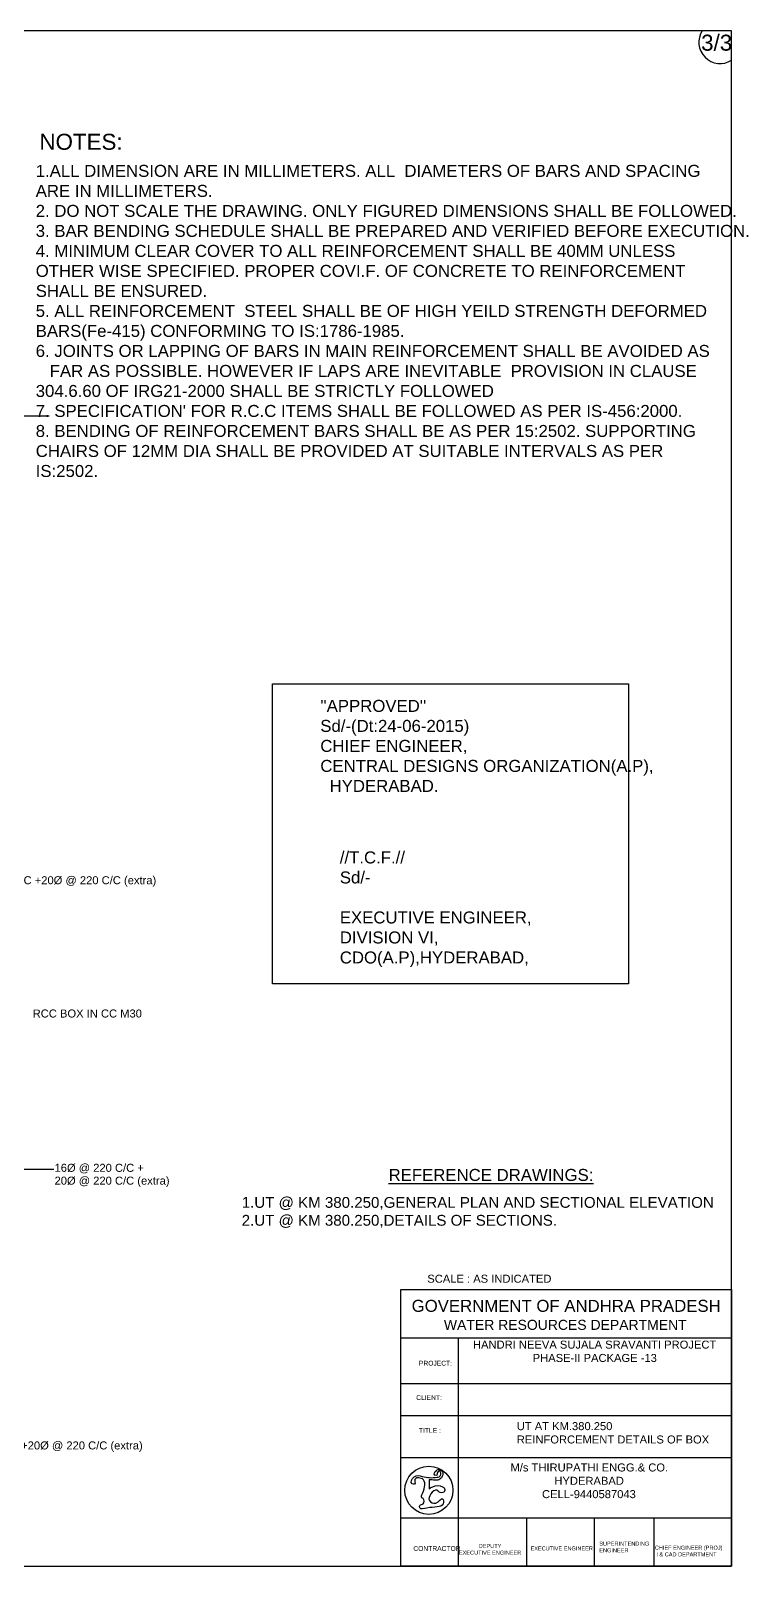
# Model space of a CAD drawing. Header units: millimetres. Extents: x 5758309 to 5763661, y 20977399 to 20981237.
# Drawn here: x 5761866 to 5763661, y 20977399 to 20981237 of the extents above; entities that cross this region are included whole.
import ezdxf

# ---------------------------------------------------------------- set-up
doc = ezdxf.new("R2010")
doc.units = ezdxf.units.MM
doc.header["$MEASUREMENT"] = 0
for name, color, linetype in [('DIMENSION', 2, 'Continuous'), ('DIMENSIONS', 7, 'Continuous'), ('TEXT', 7, 'Continuous')]:
    doc.layers.add(name, color=color, linetype=linetype)
doc.styles.get("Standard").update_dxf_attribs({"font": 'arial.ttf', "height": 20})
doc.dimstyles.get("Standard").update_dxf_attribs({"dimtxt": 20, "dimasz": 30, "dimexe": 0.18, "dimexo": 0.0625, "dimgap": 0.09, "dimtad": 0, "dimdec": 0, "dimzin": 0, "dimdsep": 46, "dimtxsty": 'Standard', "dimblk": 'OBLIQUE', "dimcen": 0.09, "dimse1": 1, "dimse2": 1, "dimadec": 0, "dimazin": 0, "dimtfac": 1, "dimtdec": 0, "dimtofl": 0, "dimtmove": 0, "dimatfit": 3, "dimfxl": 1, "dimtolj": 1, "dimtzin": 0, "dimarcsym": 0})

# ---------------------------------------------------------------- blocks, each defined once
blk = doc.blocks.new('_Oblique')
at = {"color": 0, "linetype": 'ByBlock', "lineweight": -2}
blk.add_line((-0.5, -0.5), (0.5, 0.5), dxfattribs=at)

msp = doc.modelspace()

# ---------------------------------------------------------------- linework, layer by layer
at = {"layer": 'DIMENSION', "color": 0}
msp.add_lwpolyline([(5758309.4, 20977399), (5763619.4, 20977399), (5763619.4, 20981237.2), (5758309.4, 20981237.2)], close=True, dxfattribs=at)
at = {"layer": 'TEXT', "color": 0}
for points in [[(5762470.9, 20979604.9), (5763361.7, 20979604.9), (5763361.7, 20978855), (5762470.9, 20978855)], [(5762792.2, 20978090.5), (5763619.4, 20978090.5), (5763619.4, 20977399), (5762792.2, 20977399)]]:
    msp.add_lwpolyline(points, close=True, dxfattribs=at)
for points in [[(5762792.2, 20977970.4), (5763619.4, 20977970.4)], [(5762935.4, 20977970.4), (5762935.4, 20977399)], [(5762792.2, 20977855.8), (5763619.4, 20977855.8)], [(5762792.2, 20977775.7), (5763619.4, 20977775.7)], [(5762792.2, 20977670.9), (5763619.4, 20977670.9)], [(5762862.8, 20977615.2), (5762862.8, 20977592.7)], [(5762792.2, 20977520.2), (5763619.4, 20977520.2)], [(5763106.7, 20977520.2), (5763106.7, 20977399)], [(5763276.8, 20977399), (5763276.8, 20977520.2)], [(5763424.7, 20977520.2), (5763424.7, 20977399)]]:
    msp.add_lwpolyline(points, dxfattribs=at)
msp.add_circle((5762862.2, 20977589), 60.2, dxfattribs=at)
msp.add_arc((5763590.8, 20981208.6), 53.4, 147.5821, 302.2958, dxfattribs=at)
for points in [[(5762832.5, 20977620), (5762827.5, 20977616.1), (5762826.6, 20977604.6), (5762820.4, 20977604.9), (5762825.2, 20977622.8), (5762845.9, 20977623.6), (5762883.2, 20977621.6), (5762891.5, 20977625.8), (5762888.7, 20977637.4), (5762883, 20977631.3), (5762882.4, 20977626.7), (5762877.1, 20977627.1), (5762881, 20977638.7), (5762889.7, 20977640.2), (5762896.1, 20977635.1), (5762893.6, 20977620.5), (5762884.9, 20977614.5), (5762870.5, 20977615), (5762862.8, 20977615.2)], [(5762862.8, 20977592.7), (5762872.3, 20977598), (5762896.2, 20977598), (5762901.3, 20977593.2), (5762900.1, 20977585), (5762886.8, 20977585), (5762882.2, 20977589.1), (5762867, 20977579.8), (5762863.5, 20977563.4), (5762879.8, 20977557.1), (5762897, 20977567.8), (5762898, 20977555.1), (5762883.4, 20977547.3), (5762857.3, 20977544.3), (5762839.4, 20977545.3), (5762839.6, 20977551.2), (5762848.1, 20977555.1), (5762847.7, 20977568.4), (5762844.8, 20977570.3), (5762846.4, 20977581.1), (5762846.2, 20977617.4), (5762832.5, 20977620)]]:
    msp.add_spline(points, degree=3, dxfattribs=at)

# ---------------------------------------------------------------- texts
for s, height, p in [('3/3', 40, (5763543.2, 20981187.3)), ('NOTES:', 40, (5761888.3, 20980939.6)), ('16Ø @ 220 C/C +20Ø @ 220 C/C (extra)', 20, (5761669.6, 20979103.8)), ('RCC BOX IN CC M30', 20, (5761871.4, 20978770.7)), ('16Ø @ 220 C/C +', 20, (5761926.1, 20978385)), ('%%UREFERENCE DRAWINGS:', 30, (5762761.5, 20978362.2)), ('20Ø @ 220 C/C (extra)', 20, (5761926.1, 20978352.9)), ('1.UT @ KM 380.250,GENERAL PLAN AND SECTIONAL ELEVATION ', 27, (5762394.2, 20978295)), ('2.UT @ KM 380.250,DETAILS OF SECTIONS.', 27, (5762394.2, 20978250.3)), ('SCALE : AS INDICATED ', 20, (5762858.3, 20978107.8)), ('16Ø @ 220 C/C +20Ø @ 220 C/C (extra)', 20, (5761635.7, 20977691.1))]:
    msp.add_text(s, height=height, dxfattribs=at).set_placement(p)
at = {"layer": 'TEXT', "color": 0, "attachment_point": 1}
for s, insert, char_height, width in [("1.ALL DIMENSION ARE IN MILLIMETERS. ALL  DIAMETERS OF BARS AND SPACING ARE IN MILLIMETERS. \\P2. DO NOT SCALE THE DRAWING. ONLY FIGURED DIMENSIONS SHALL BE FOLLOWED. \\P3. BAR BENDING SCHEDULE SHALL BE PREPARED AND VERIFIED BEFORE EXECUTION. \\P4. MINIMUM CLEAR COVER TO ALL REINFORCEMENT SHALL BE 40MM UNLESS OTHER WISE SPECIFIED. PROPER COVI.F. OF CONCRETE TO REINFORCEMENT SHALL BE ENSURED. \\P5. ALL REINFORCEMENT  STEEL SHALL BE OF HIGH YEILD STRENGTH DEFORMED BARS(Fe-415) CONFORMING TO IS:1786-1985. \\P6. JOINTS OR LAPPING OF BARS IN MAIN REINFORCEMENT SHALL BE AVOIDED AS     FAR AS POSSIBLE. HOWEVER IF LAPS ARE INEVITABLE  PROVISION IN CLAUSE 304.6.60 OF IRG21-2000 SHALL BE STRICTLY FOLLOWED \\P7. SPECIFICATION' FOR R.C.C ITEMS SHALL BE FOLLOWED AS PER IS-456:2000. \\P8. BENDING OF REINFORCEMENT BARS SHALL BE AS PER 15:2502. SUPPORTING CHAIRS OF 12MM DIA SHALL BE PROVIDED AT SUITABLE INTERVALS AS PER IS:2502. ", (5761879, 20980901.9), 30, 1698.533), ("''APPROVED'' \\PSd/-(Dt:24-06-2015) \\PCHIEF ENGINEER, \\PCENTRAL DESIGNS ORGANIZATION(A.P), \\P  HYDERABAD.", (5762590.7, 20979564.6), 30, 830.211), ('//T.C.F.// \\PSd/- \\P\\PEXECUTIVE ENGINEER, \\PDIVISION VI, \\PCDO(A.P),HYDERABAD,', (5762639.5, 20979185.8), 30, 776.645), ('\\pi16.185;{\\H1.5x;GOVERNMENT OF ANDHRA PRADESH}  \\P\\pi96.811;{\\H1.25x;WATER RESOURCES DEPARTMENT }', (5762803, 20978065), 20, 799.847), ('\\pi1.3984;HANDRI NEEVA SUJALA SRAVANTI PROJECT \\P\\pi150.74;PHASE-II PACKAGE -13', (5762971.2, 20977963.1), 20, 608.595), ('PROJECT:', (5762837.3, 20977912.6), 12, 123.104), ('CLIENT:', (5762830.5, 20977826.7), 12, 123.104), ('TITLE :', (5762837.3, 20977744.7), 12, 123.104), ('UT AT KM.380.250 \\PREINFORCEMENT DETAILS OF BOX ', (5763082.1, 20977759.3), 20, 489.004), ('\\pi2.251;M/s THIRUPATHI ENGG.& CO. \\P\\pi112.06;HYDERABAD   \\P\\pi81.18;CELL-9440587043', (5763064.1, 20977656), 20, 394.284), ('CONTRACTOR ', (5762823.4, 20977449.5), 12, 123.104), ('\\pi89.226;DEPUTY \\P\\pi39.591;EXECUTIVE ENGINEER ', (5762897.7, 20977454.8), 10, 233.929), ('EXECUTIVE ENGINEER', (5763116.5, 20977448.6), 10, 155.953), ('SUPERINTENDING \\PENGINEER ', (5763288.5, 20977460.6), 10, 124.193), ('CHIEF ENGINEER (PROJ)\\P I & CAD DEPARTMENT ', (5763427.3, 20977450.5), 10, 168.797)]:
    msp.add_mtext(s, dxfattribs=dict(at, insert=insert, char_height=char_height, width=width))

# ---------------------------------------------------------------- leaders
at = {"layer": 'DIMENSIONS', "color": 0}
for points in [[(5761788, 20980274.2), (5761913, 20980274.2)], [(5761799.6, 20978391.6), (5761924.7, 20978391.6)]]:
    msp.add_leader(points, dimstyle='Standard', override={"dimgap": 0.09, "dimtad": 0}, dxfattribs=at)

doc.saveas('drawing.dxf')
